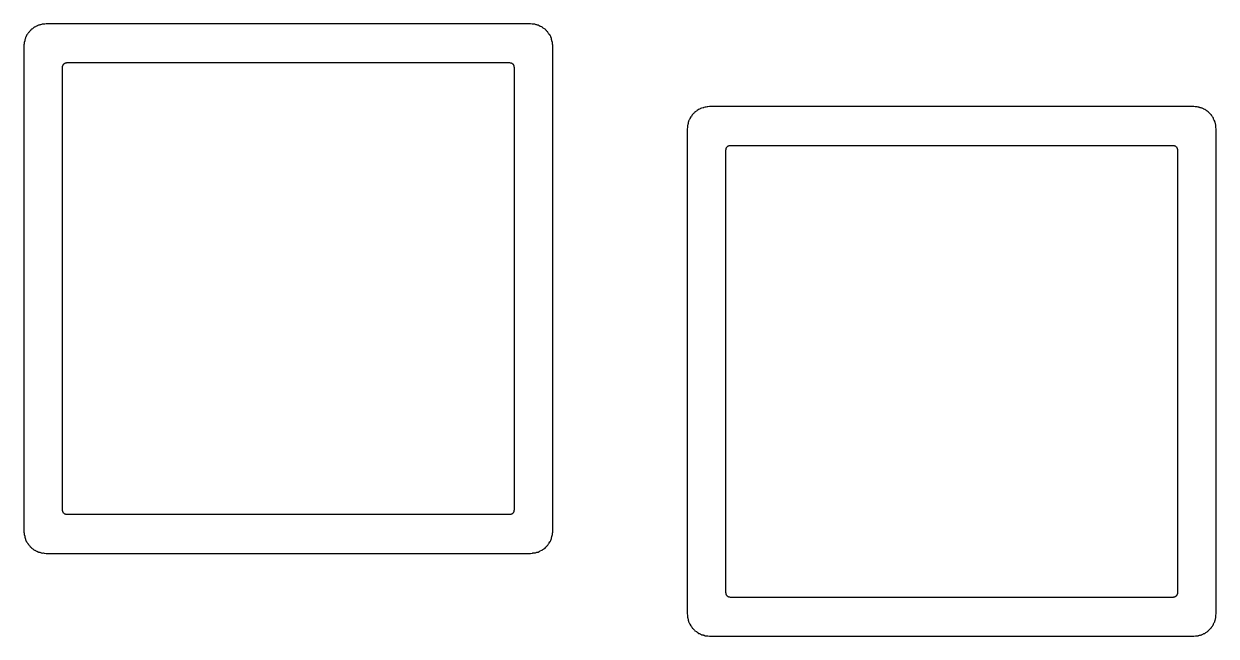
# Model space of a CAD drawing. Extents: x 57 to 229, y -152 to -26.
# Drawn here: x 153.01 to 187.36, y -88.29 to -70.67 of the extents above; entities that cross this region are included whole.
import ezdxf

# ---------------------------------------------------------------- set-up
doc = ezdxf.new("R2010")
doc.units = 0
doc.header["$MEASUREMENT"] = 0
doc.layers.add('BLACK', color=7, linetype='CONTINUOUS')

msp = doc.modelspace()

# ---------------------------------------------------------------- linework, layer by layer
at = {"layer": 'Black'}
for p, q in [((153.348, -70.7576), (153.314, -70.7703)), ((153.36, -70.75), (153.348, -70.7576)), ((153.374, -70.7439), (153.36, -70.75)), ((153.385, -70.7361), (153.374, -70.7439)), ((153.398, -70.7304), (153.385, -70.7361)), ((153.417, -70.723), (153.398, -70.7304)), ((153.418, -70.7216), (153.417, -70.723)), ((153.42, -70.7207), (153.418, -70.7216)), ((153.432, -70.7129), (153.42, -70.7207)), ((153.458, -70.7097), (153.432, -70.7129)), ((153.474, -70.7048), (153.458, -70.7097)), ((153.49, -70.7013), (153.474, -70.7048)), ((153.526, -70.6866), (153.49, -70.7013)), ((153.545, -70.6833), (153.526, -70.6866)), ((153.553, -70.6821), (153.545, -70.6833)), ((153.584, -70.6834), (153.553, -70.6821)), ((153.599, -70.6814), (153.584, -70.6834)), ((153.614, -70.6811), (153.599, -70.6814)), ((153.653, -70.6733), (153.614, -70.6811)), ((167.614, -70.6733), (153.653, -70.6733)), ((167.662, -70.6829), (167.614, -70.6733)), ((167.676, -70.6832), (167.662, -70.6829)), ((167.689, -70.6853), (167.676, -70.6832)), ((167.732, -70.6847), (167.689, -70.6853)), ((167.739, -70.6859), (167.732, -70.6847)), ((167.732, -70.6847), (167.732, -70.6847)), ((167.777, -70.7013), (167.739, -70.6859)), ((167.793, -70.7048), (167.777, -70.7013)), ((167.809, -70.7097), (167.793, -70.7048)), ((167.835, -70.7129), (167.809, -70.7097)), ((167.865, -70.733), (167.835, -70.7129)), ((167.87, -70.735), (167.865, -70.733)), ((167.873, -70.738), (167.87, -70.735)), ((167.875, -70.7388), (167.873, -70.738)), ((167.887, -70.7432), (167.875, -70.7388)), ((167.899, -70.7493), (167.887, -70.7432)), ((167.942, -70.763), (167.899, -70.7493)), ((153.058, -71.0893), (153.052, -71.1054)), ((153.061, -71.0776), (153.058, -71.0893)), ((153.065, -71.0666), (153.061, -71.0776)), ((153.074, -71.0473), (153.065, -71.0666)), ((153.078, -71.0335), (153.074, -71.0473)), ((153.082, -71.0254), (153.078, -71.0335)), ((153.086, -71.017), (153.082, -71.0241)), ((153.082, -71.0241), (153.082, -71.0254)), ((153.089, -71.0105), (153.086, -71.016)), ((153.086, -71.016), (153.086, -71.017)), ((153.091, -71.0079), (153.089, -71.0105)), ((153.094, -71.0021), (153.091, -71.0079)), ((153.113, -70.982), (153.094, -71.002)), ((153.094, -71.002), (153.094, -71.0021)), ((153.122, -70.9676), (153.113, -70.982)), ((153.132, -70.9538), (153.122, -70.9676)), ((153.136, -70.9455), (153.132, -70.9538)), ((153.138, -70.9412), (153.136, -70.9455)), ((153.14, -70.9374), (153.138, -70.9412)), ((153.145, -70.9257), (153.14, -70.9374)), ((153.163, -70.9103), (153.145, -70.9257)), ((153.174, -70.8965), (153.163, -70.9103)), ((153.186, -70.8835), (153.174, -70.8965)), ((153.201, -70.8608), (153.186, -70.8835)), ((153.207, -70.8556), (153.201, -70.8608)), ((153.212, -70.8506), (153.207, -70.8556)), ((153.228, -70.8373), (153.212, -70.8506)), ((153.229, -70.8358), (153.228, -70.8373)), ((153.23, -70.8347), (153.229, -70.8358)), ((153.236, -70.8271), (153.23, -70.8347)), ((153.259, -70.8142), (153.236, -70.8271)), ((153.272, -70.8035), (153.259, -70.8142)), ((153.285, -70.7939), (153.272, -70.8035)), ((153.301, -70.7781), (153.285, -70.7939)), ((153.302, -70.7779), (153.301, -70.7781)), ((153.307, -70.7746), (153.302, -70.7779)), ((153.31, -70.7735), (153.307, -70.7746)), ((153.314, -70.7703), (153.31, -70.7735)), ((167.945, -70.765), (167.942, -70.763)), ((167.965, -70.7847), (167.945, -70.765)), ((167.979, -70.7943), (167.965, -70.7847)), ((167.992, -70.805), (167.979, -70.7943)), ((168.031, -70.8271), (167.992, -70.805)), ((168.048, -70.8487), (168.031, -70.8271)), ((168.063, -70.8617), (168.048, -70.8487)), ((168.077, -70.8753), (168.063, -70.8617)), ((168.082, -70.8788), (168.077, -70.8753)), ((168.091, -70.8886), (168.082, -70.8788)), ((168.103, -70.9027), (168.091, -70.8886)), ((168.106, -70.9058), (168.103, -70.9027)), ((168.107, -70.9071), (168.106, -70.9058)), ((168.108, -70.9091), (168.107, -70.9071)), ((168.109, -70.9116), (168.108, -70.9091)), ((168.132, -70.9527), (168.109, -70.9116)), ((168.139, -70.9608), (168.132, -70.9527)), ((168.144, -70.9701), (168.139, -70.9608)), ((168.144, -70.9707), (168.144, -70.9701)), ((168.148, -70.9735), (168.144, -70.9707)), ((168.15, -70.977), (168.148, -70.9735)), ((168.173, -71.002), (168.15, -70.977)), ((168.173, -71.0021), (168.173, -71.002)), ((168.176, -71.0079), (168.173, -71.0021)), ((168.178, -71.0105), (168.176, -71.0079)), ((168.18, -71.0156), (168.178, -71.0105)), ((168.181, -71.0194), (168.18, -71.0156)), ((168.182, -71.0204), (168.181, -71.0194)), ((168.182, -71.0214), (168.182, -71.0204)), ((168.192, -71.0401), (168.182, -71.0214)), ((168.192, -71.0416), (168.192, -71.0401)), ((168.193, -71.045), (168.192, -71.0416)), ((168.196, -71.0512), (168.193, -71.045)), ((168.199, -71.0543), (168.196, -71.0512)), ((168.199, -71.056), (168.199, -71.0543)), ((168.199, -71.0561), (168.199, -71.056)), ((168.204, -71.0675), (168.199, -71.0561)), ((168.205, -71.0708), (168.204, -71.0675)), ((168.212, -71.0892), (168.205, -71.0708)), ((168.215, -71.0962), (168.212, -71.0892)), ((168.219, -71.1316), (168.215, -71.0962)), ((153.016, -71.2992), (153.014, -71.3117)), ((153.014, -71.3117), (153.014, -85.2732)), ((153.017, -71.2781), (153.016, -71.2992)), ((153.018, -71.2629), (153.017, -71.266)), ((153.017, -71.266), (153.017, -71.2781)), ((153.019, -71.2608), (153.018, -71.2618)), ((153.018, -71.2618), (153.018, -71.2629)), ((153.02, -71.2398), (153.019, -71.2608)), ((153.022, -71.2189), (153.02, -71.2398)), ((153.04, -71.1645), (153.022, -71.2134)), ((153.022, -71.2134), (153.022, -71.2143)), ((153.022, -71.2143), (153.022, -71.2189)), ((153.022, -71.2189), (153.022, -71.2189)), ((153.043, -71.1476), (153.04, -71.1645)), ((153.047, -71.1309), (153.043, -71.1476)), ((153.048, -71.1182), (153.047, -71.1309)), ((153.052, -71.1054), (153.048, -71.1182)), ((168.223, -71.1456), (168.219, -71.1316)), ((168.225, -71.1601), (168.223, -71.1456)), ((168.245, -71.2134), (168.225, -71.1601)), ((168.245, -71.2143), (168.245, -71.2134)), ((168.245, -71.2189), (168.245, -71.2143)), ((168.247, -71.2398), (168.245, -71.2189)), ((168.245, -71.2189), (168.245, -71.2189)), ((168.248, -71.2608), (168.247, -71.2398)), ((168.249, -71.2618), (168.248, -71.2608)), ((168.249, -71.2629), (168.249, -71.2618)), ((168.25, -71.266), (168.249, -71.2629)), ((168.25, -71.2781), (168.25, -71.266)), ((168.251, -71.2992), (168.25, -71.2781)), ((168.253, -71.3117), (168.251, -71.2992)), ((168.253, -73.689), (168.253, -71.3117)), ((154.225, -71.795), (154.235, -71.7912)), ((154.235, -71.7912), (154.246, -71.7912)), ((154.246, -71.7912), (154.257, -71.7893)), ((154.257, -71.7893), (167.01, -71.7893)), ((167.01, -71.7893), (167.021, -71.7912)), ((167.021, -71.7912), (167.032, -71.7912)), ((167.032, -71.7912), (167.042, -71.795)), ((154.13, -71.9163), (154.132, -71.9054)), ((154.13, -84.6687), (154.13, -71.9163)), ((154.132, -71.8942), (154.136, -71.8838)), ((154.132, -71.9054), (154.132, -71.8942)), ((154.136, -71.8838), (154.138, -71.8729)), ((154.138, -71.8729), (154.143, -71.8632)), ((154.143, -71.8632), (154.147, -71.8528)), ((154.147, -71.8528), (154.154, -71.8443)), ((154.154, -71.8443), (154.16, -71.8347)), ((154.16, -71.8347), (154.168, -71.8275)), ((154.168, -71.8275), (154.175, -71.819)), ((154.175, -71.819), (154.185, -71.8135)), ((154.185, -71.8135), (154.194, -71.8063)), ((154.194, -71.8063), (154.204, -71.8025)), ((154.204, -71.8025), (154.214, -71.797)), ((154.214, -71.797), (154.225, -71.795)), ((167.042, -71.795), (167.053, -71.797)), ((167.053, -71.797), (167.063, -71.8025)), ((167.063, -71.8025), (167.073, -71.8063)), ((167.073, -71.8063), (167.082, -71.8135)), ((167.082, -71.8135), (167.092, -71.819)), ((167.092, -71.819), (167.099, -71.8275)), ((167.099, -71.8275), (167.107, -71.8347)), ((167.107, -71.8347), (167.113, -71.8443)), ((167.113, -71.8443), (167.12, -71.8528)), ((167.12, -71.8528), (167.124, -71.8632)), ((167.124, -71.8632), (167.129, -71.8729)), ((167.129, -71.8729), (167.131, -71.8838)), ((167.131, -71.8838), (167.135, -71.8942)), ((167.135, -71.8942), (167.135, -71.9054)), ((167.135, -71.9054), (167.137, -71.9163)), ((167.137, -71.9163), (167.137, -84.6687)), ((172.439, -73.1457), (172.411, -73.1702)), ((172.441, -73.1433), (172.439, -73.1457)), ((172.444, -73.1415), (172.441, -73.1433)), ((172.446, -73.1393), (172.444, -73.1415)), ((172.448, -73.1384), (172.446, -73.1393)), ((172.452, -73.1353), (172.448, -73.1384)), ((172.481, -73.126), (172.452, -73.1351)), ((172.452, -73.1351), (172.452, -73.1351)), ((172.452, -73.1351), (172.452, -73.1353)), ((172.495, -73.1185), (172.481, -73.126)), ((172.51, -73.1124), (172.495, -73.1185)), ((172.535, -73.0969), (172.51, -73.1124)), ((172.543, -73.096), (172.535, -73.0969)), ((172.546, -73.0951), (172.543, -73.096)), ((172.549, -73.0951), (172.546, -73.0951)), ((172.583, -73.0893), (172.549, -73.0951)), ((172.594, -73.0851), (172.583, -73.0893)), ((172.607, -73.0827), (172.594, -73.0851)), ((172.651, -73.0658), (172.607, -73.0827)), ((172.661, -73.0642), (172.651, -73.0658)), ((172.683, -73.0661), (172.661, -73.0642)), ((172.7, -73.0645), (172.683, -73.0661)), ((172.718, -73.0641), (172.7, -73.0645)), ((172.765, -73.0548), (172.718, -73.0641)), ((186.725, -73.0548), (172.765, -73.0548)), ((186.764, -73.0626), (186.725, -73.0548)), ((186.779, -73.0629), (186.764, -73.0626)), ((186.794, -73.0649), (186.779, -73.0629)), ((186.82, -73.0639), (186.794, -73.0649)), ((186.841, -73.0676), (186.82, -73.0639)), ((186.862, -73.0713), (186.841, -73.0676)), ((186.873, -73.0762), (186.862, -73.0713)), ((186.89, -73.0799), (186.873, -73.0762)), ((186.907, -73.085), (186.89, -73.0799)), ((186.926, -73.0873), (186.907, -73.085)), ((186.929, -73.0883), (186.926, -73.0873)), ((186.931, -73.0893), (186.929, -73.0883)), ((186.95, -73.096), (186.931, -73.0893)), ((186.96, -73.0998), (186.95, -73.096)), ((186.98, -73.1124), (186.96, -73.0998)), ((186.995, -73.1185), (186.98, -73.1124)), ((187.009, -73.126), (186.995, -73.1185)), ((187.038, -73.1351), (187.009, -73.126)), ((187.038, -73.1353), (187.038, -73.1351)), ((187.038, -73.1351), (187.038, -73.1351)), ((187.042, -73.1384), (187.038, -73.1353)), ((187.042, -73.1386), (187.042, -73.1384)), ((187.045, -73.1405), (187.042, -73.1386)), ((187.057, -73.1481), (187.045, -73.1405)), ((187.066, -73.1568), (187.057, -73.1481)), ((187.067, -73.1573), (187.066, -73.1568)), ((187.067, -73.1579), (187.067, -73.1573)), ((187.085, -73.17), (187.067, -73.1579)), ((172.156, -73.4975), (172.155, -73.5144)), ((172.16, -73.4905), (172.156, -73.4975)), ((172.167, -73.4721), (172.16, -73.4905)), ((172.174, -73.454), (172.167, -73.4721)), ((172.181, -73.4391), (172.174, -73.45)), ((172.174, -73.45), (172.174, -73.454)), ((172.189, -73.4222), (172.181, -73.4391)), ((172.197, -73.4057), (172.189, -73.4222)), ((172.2, -73.3956), (172.197, -73.4057)), ((172.234, -73.3529), (172.2, -73.3956)), ((172.239, -73.3434), (172.234, -73.3529)), ((172.246, -73.3349), (172.239, -73.3434)), ((172.26, -73.309), (172.246, -73.3349)), ((172.261, -73.3082), (172.26, -73.309)), ((172.269, -73.2933), (172.261, -73.3075)), ((172.261, -73.3075), (172.261, -73.3082)), ((172.27, -73.2914), (172.269, -73.2927)), ((172.269, -73.2927), (172.269, -73.2933)), ((172.271, -73.2893), (172.27, -73.2905)), ((172.27, -73.2905), (172.27, -73.2914)), ((172.272, -73.2879), (172.271, -73.2893)), ((172.276, -73.2842), (172.272, -73.2879)), ((172.288, -73.2701), (172.276, -73.2842)), ((172.297, -73.2603), (172.288, -73.2701)), ((172.302, -73.2568), (172.297, -73.2603)), ((172.316, -73.2432), (172.302, -73.2568)), ((172.331, -73.2302), (172.316, -73.2432)), ((172.346, -73.2112), (172.331, -73.2302)), ((172.347, -73.2091), (172.346, -73.2112)), ((172.391, -73.1845), (172.347, -73.2091)), ((172.4, -73.1766), (172.391, -73.1845)), ((172.411, -73.1702), (172.4, -73.1766)), ((187.102, -73.1822), (187.085, -73.17)), ((187.103, -73.1824), (187.102, -73.1822)), ((187.104, -73.1828), (187.103, -73.1824)), ((187.114, -73.1877), (187.104, -73.1828)), ((187.121, -73.193), (187.114, -73.1877)), ((187.136, -73.2053), (187.121, -73.193)), ((187.142, -73.2086), (187.136, -73.2053)), ((187.144, -73.2107), (187.142, -73.2086)), ((187.146, -73.2133), (187.144, -73.2107)), ((187.148, -73.2165), (187.146, -73.2133)), ((187.171, -73.2449), (187.148, -73.2165)), ((187.18, -73.2533), (187.171, -73.2449)), ((187.188, -73.2629), (187.18, -73.2533)), ((187.222, -73.2913), (187.188, -73.2629)), ((187.226, -73.295), (187.222, -73.2913)), ((187.222, -73.2913), (187.222, -73.2913)), ((187.227, -73.2963), (187.226, -73.295)), ((187.234, -73.3105), (187.227, -73.2963)), ((187.247, -73.3277), (187.234, -73.3105)), ((187.26, -73.345), (187.247, -73.3277)), ((187.26, -73.3454), (187.26, -73.345)), ((187.26, -73.3457), (187.26, -73.3454)), ((187.271, -73.3627), (187.26, -73.3457)), ((187.281, -73.38), (187.271, -73.3627)), ((187.283, -73.381), (187.281, -73.38)), ((187.292, -73.4131), (187.283, -73.381)), ((187.3, -73.4306), (187.292, -73.4131)), ((187.308, -73.4484), (187.3, -73.4306)), ((187.322, -73.4695), (187.308, -73.4484)), ((187.323, -73.4721), (187.322, -73.4695)), ((187.33, -73.4905), (187.323, -73.4721)), ((187.333, -73.497), (187.33, -73.4905)), ((187.334, -73.5048), (187.333, -73.497)), ((187.34, -73.5233), (187.334, -73.5048)), ((168.253, -85.2732), (168.253, -73.689)), ((172.133, -73.6563), (172.126, -73.6933)), ((172.126, -73.6933), (172.126, -87.6547)), ((172.134, -73.6409), (172.133, -73.6563)), ((172.136, -73.6257), (172.134, -73.6409)), ((172.144, -73.575), (172.135, -73.6024)), ((172.135, -73.6024), (172.135, -73.6024)), ((172.135, -73.6024), (172.136, -73.6257)), ((172.147, -73.5603), (172.144, -73.575)), ((172.151, -73.5459), (172.147, -73.5603)), ((172.155, -73.516), (172.151, -73.5459)), ((172.155, -73.5144), (172.155, -73.5152)), ((172.155, -73.5152), (172.155, -73.516)), ((187.344, -73.542), (187.34, -73.5233)), ((187.345, -73.5431), (187.344, -73.542)), ((187.348, -73.5608), (187.345, -73.5431)), ((187.352, -73.581), (187.348, -73.5608)), ((187.356, -73.5924), (187.352, -73.581)), ((187.354, -73.6257), (187.356, -73.5924)), ((187.356, -73.6409), (187.354, -73.6257)), ((187.357, -73.6563), (187.356, -73.6409)), ((187.364, -73.6933), (187.357, -73.6563)), ((187.364, -78.3925), (187.364, -73.6933)), ((173.287, -74.2005), (173.297, -74.195)), ((173.297, -74.195), (173.305, -74.1878)), ((173.305, -74.1878), (173.316, -74.184)), ((173.316, -74.184), (173.326, -74.1785)), ((173.326, -74.1785), (173.337, -74.1765)), ((173.337, -74.1765), (173.347, -74.1727)), ((173.347, -74.1727), (173.358, -74.1727)), ((173.358, -74.1727), (173.369, -74.1708)), ((173.369, -74.1708), (186.121, -74.1708)), ((186.121, -74.1708), (186.132, -74.1727)), ((186.132, -74.1727), (186.143, -74.1727)), ((186.143, -74.1727), (186.153, -74.1765)), ((186.153, -74.1765), (186.164, -74.1785)), ((186.164, -74.1785), (186.174, -74.184)), ((186.174, -74.184), (186.184, -74.1878)), ((186.184, -74.1878), (186.193, -74.195)), ((186.193, -74.195), (186.203, -74.2005)), ((173.242, -74.2978), (173.244, -74.2869)), ((173.242, -87.0502), (173.242, -74.2978)), ((173.244, -74.2757), (173.248, -74.2653)), ((173.244, -74.2869), (173.244, -74.2757)), ((173.248, -74.2653), (173.25, -74.2544)), ((173.25, -74.2544), (173.255, -74.2447)), ((173.255, -74.2447), (173.259, -74.2343)), ((173.259, -74.2343), (173.266, -74.2258)), ((173.266, -74.2258), (173.272, -74.2162)), ((173.272, -74.2162), (173.28, -74.209)), ((173.28, -74.209), (173.287, -74.2005)), ((186.203, -74.2005), (186.21, -74.209)), ((186.21, -74.209), (186.218, -74.2162)), ((186.218, -74.2162), (186.224, -74.2258)), ((186.224, -74.2258), (186.231, -74.2343)), ((186.231, -74.2343), (186.235, -74.2447)), ((186.235, -74.2447), (186.24, -74.2544)), ((186.24, -74.2544), (186.242, -74.2653)), ((186.242, -74.2653), (186.246, -74.2757)), ((186.246, -74.2757), (186.246, -74.2869)), ((186.246, -74.2869), (186.248, -74.2978)), ((186.248, -74.2978), (186.248, -87.0502)), ((187.364, -87.6547), (187.364, -78.3925)), ((154.132, -84.6796), (154.13, -84.6687)), ((154.132, -84.6908), (154.132, -84.6796)), ((154.136, -84.7012), (154.132, -84.6908)), ((154.138, -84.7121), (154.136, -84.7012)), ((154.143, -84.7218), (154.138, -84.7121)), ((154.147, -84.7322), (154.143, -84.7218)), ((154.154, -84.7407), (154.147, -84.7322)), ((154.16, -84.7503), (154.154, -84.7407)), ((154.168, -84.7575), (154.16, -84.7503)), ((154.175, -84.766), (154.168, -84.7575)), ((154.185, -84.7715), (154.175, -84.766)), ((154.194, -84.7787), (154.185, -84.7715)), ((154.204, -84.7825), (154.194, -84.7787)), ((154.214, -84.788), (154.204, -84.7825)), ((154.225, -84.79), (154.214, -84.788)), ((154.235, -84.7938), (154.225, -84.79)), ((154.246, -84.7938), (154.235, -84.7938)), ((154.257, -84.7957), (154.246, -84.7938)), ((167.01, -84.7957), (154.257, -84.7957)), ((167.021, -84.7938), (167.01, -84.7957)), ((167.032, -84.7938), (167.021, -84.7938)), ((167.042, -84.79), (167.032, -84.7938)), ((167.053, -84.788), (167.042, -84.79)), ((167.063, -84.7825), (167.053, -84.788)), ((167.073, -84.7787), (167.063, -84.7825)), ((167.082, -84.7715), (167.073, -84.7787)), ((167.092, -84.766), (167.082, -84.7715)), ((167.099, -84.7575), (167.092, -84.766)), ((167.107, -84.7503), (167.099, -84.7575)), ((167.113, -84.7407), (167.107, -84.7503)), ((167.12, -84.7322), (167.113, -84.7407)), ((167.124, -84.7218), (167.12, -84.7322)), ((167.129, -84.7121), (167.124, -84.7218)), ((167.131, -84.7012), (167.129, -84.7121)), ((167.135, -84.6908), (167.131, -84.7012)), ((167.137, -84.6687), (167.135, -84.6796)), ((167.135, -84.6796), (167.135, -84.6908)), ((153.014, -85.2732), (153.016, -85.2836)), ((153.016, -85.2836), (153.017, -85.3051)), ((153.017, -85.3051), (153.017, -85.3137)), ((153.017, -85.3137), (153.019, -85.3209)), ((153.019, -85.3209), (153.019, -85.3216)), ((153.019, -85.3216), (153.019, -85.3222)), ((153.019, -85.3222), (153.02, -85.3436)), ((153.02, -85.3436), (153.022, -85.3649)), ((153.022, -85.3649), (153.022, -85.3652)), ((153.022, -85.3652), (153.023, -85.3712)), ((153.023, -85.3712), (153.022, -85.3729)), ((153.022, -85.3729), (153.04, -85.4208)), ((153.04, -85.4208), (153.043, -85.4378)), ((153.043, -85.4378), (153.047, -85.4545)), ((153.047, -85.4545), (153.048, -85.4667)), ((153.048, -85.4667), (153.052, -85.4797)), ((153.052, -85.4797), (153.058, -85.4958)), ((153.058, -85.4958), (153.061, -85.509)), ((153.061, -85.509), (153.064, -85.5169)), ((153.064, -85.5169), (153.073, -85.5366)), ((168.195, -85.5369), (168.198, -85.5306)), ((168.198, -85.5306), (168.199, -85.5289)), ((168.199, -85.5289), (168.201, -85.5239)), ((168.201, -85.5239), (168.202, -85.5238)), ((168.202, -85.5238), (168.204, -85.5174)), ((168.204, -85.5174), (168.205, -85.5125)), ((168.205, -85.5125), (168.212, -85.4944)), ((168.212, -85.4944), (168.216, -85.4851)), ((168.216, -85.4851), (168.219, -85.453)), ((168.219, -85.453), (168.223, -85.4385)), ((168.223, -85.4385), (168.226, -85.4237)), ((168.226, -85.4237), (168.245, -85.3729)), ((168.244, -85.3712), (168.245, -85.3652)), ((168.245, -85.3729), (168.244, -85.3712)), ((168.245, -85.3649), (168.247, -85.3436)), ((168.245, -85.3652), (168.245, -85.3649)), ((168.247, -85.3436), (168.248, -85.3222)), ((168.248, -85.3209), (168.25, -85.3137)), ((168.248, -85.3216), (168.248, -85.3209)), ((168.248, -85.3222), (168.248, -85.3216)), ((168.25, -85.3051), (168.251, -85.2836)), ((168.25, -85.3137), (168.25, -85.3051)), ((168.251, -85.2836), (168.253, -85.2732)), ((153.073, -85.5366), (153.076, -85.5481)), ((153.076, -85.5481), (153.081, -85.5567)), ((153.081, -85.5567), (153.081, -85.5574)), ((153.081, -85.5574), (153.081, -85.5576)), ((153.081, -85.5576), (153.088, -85.5731)), ((153.088, -85.5731), (153.09, -85.5769)), ((153.09, -85.5769), (153.093, -85.5806)), ((153.093, -85.5806), (153.095, -85.5839)), ((153.095, -85.5839), (153.111, -85.6016)), ((153.111, -85.6016), (153.111, -85.602)), ((153.111, -85.602), (153.112, -85.6023)), ((153.112, -85.6023), (153.123, -85.6206)), ((153.123, -85.6206), (153.135, -85.6388)), ((153.135, -85.6388), (153.135, -85.6393)), ((153.135, -85.6393), (153.135, -85.6397)), ((153.135, -85.6397), (153.14, -85.6513)), ((153.14, -85.6513), (153.147, -85.661)), ((153.147, -85.661), (153.147, -85.6614)), ((153.147, -85.6614), (153.163, -85.6748)), ((153.163, -85.6748), (153.174, -85.6886)), ((153.174, -85.6886), (153.187, -85.7017)), ((153.187, -85.7017), (153.2, -85.7226)), ((153.2, -85.7226), (153.201, -85.7232)), ((153.201, -85.7232), (153.215, -85.7368)), ((153.215, -85.7368), (153.23, -85.7498)), ((153.23, -85.7498), (153.238, -85.7602)), ((153.238, -85.7602), (153.241, -85.7623)), ((153.241, -85.7623), (153.243, -85.7635)), ((153.243, -85.7635), (153.256, -85.771)), ((153.256, -85.771), (153.271, -85.7826)), ((153.271, -85.7826), (153.286, -85.7933)), ((153.286, -85.7933), (153.294, -85.802)), ((153.294, -85.802), (153.302, -85.8052)), ((153.302, -85.8052), (153.32, -85.817)), ((153.32, -85.817), (153.326, -85.8208)), ((153.326, -85.8208), (153.35, -85.8297)), ((153.35, -85.8297), (153.364, -85.8376)), ((153.364, -85.8376), (153.378, -85.8441)), ((153.378, -85.8441), (153.385, -85.8488)), ((153.385, -85.8488), (153.398, -85.8545)), ((153.398, -85.8545), (153.417, -85.8619)), ((153.417, -85.8619), (153.418, -85.8633)), ((153.418, -85.8633), (153.42, -85.8642)), ((153.42, -85.8642), (153.433, -85.8725)), ((153.433, -85.8725), (153.435, -85.8735)), ((153.435, -85.8735), (153.436, -85.8741)), ((153.436, -85.8741), (153.456, -85.8762)), ((167.811, -85.8762), (167.831, -85.8741)), ((167.831, -85.8741), (167.832, -85.8735)), ((167.832, -85.8735), (167.834, -85.8725)), ((167.834, -85.8725), (167.864, -85.853)), ((167.864, -85.853), (167.877, -85.8469)), ((167.877, -85.8469), (167.89, -85.8394)), ((167.89, -85.8394), (167.938, -85.8218)), ((167.938, -85.8218), (167.94, -85.8215)), ((167.94, -85.8215), (167.942, -85.8205)), ((167.942, -85.8204), (167.953, -85.814)), ((167.942, -85.8205), (167.942, -85.8204)), ((167.953, -85.814), (167.955, -85.813)), ((167.955, -85.813), (167.965, -85.8019)), ((167.965, -85.8019), (167.981, -85.7912)), ((167.981, -85.7912), (167.995, -85.7796)), ((167.995, -85.7796), (168.024, -85.7635)), ((168.024, -85.7635), (168.026, -85.7623)), ((168.026, -85.7623), (168.029, -85.7602)), ((168.029, -85.7602), (168.048, -85.7364)), ((168.048, -85.7364), (168.062, -85.7234)), ((168.062, -85.7234), (168.076, -85.7098)), ((168.076, -85.7098), (168.08, -85.7075)), ((168.08, -85.7065), (168.093, -85.6934)), ((168.08, -85.7075), (168.08, -85.7065)), ((168.093, -85.6934), (168.104, -85.6796)), ((168.104, -85.6796), (168.109, -85.6755)), ((168.109, -85.6755), (168.132, -85.6337)), ((168.132, -85.6337), (168.139, -85.6249)), ((168.139, -85.6249), (168.144, -85.6151)), ((168.144, -85.6151), (168.148, -85.6101)), ((168.148, -85.6101), (168.151, -85.6075)), ((168.151, -85.6075), (168.153, -85.6042)), ((168.153, -85.6042), (168.172, -85.5839)), ((168.172, -85.5839), (168.174, -85.5806)), ((168.174, -85.5806), (168.177, -85.5769)), ((168.177, -85.5769), (168.179, -85.5731)), ((168.179, -85.5731), (168.18, -85.5704)), ((168.18, -85.5704), (168.182, -85.5636)), ((168.182, -85.5623), (168.192, -85.5431)), ((168.182, -85.5629), (168.182, -85.5623)), ((168.182, -85.5636), (168.182, -85.5629)), ((168.192, -85.5431), (168.194, -85.5382)), ((168.194, -85.5382), (168.195, -85.5369)), ((153.456, -85.8762), (153.473, -85.8814)), ((153.473, -85.8814), (153.492, -85.8855)), ((153.492, -85.8855), (153.515, -85.8957)), ((153.515, -85.8957), (153.522, -85.8969)), ((153.522, -85.8969), (153.544, -85.9008)), ((153.544, -85.9008), (153.546, -85.9015)), ((153.546, -85.9015), (153.581, -85.9005)), ((153.581, -85.9005), (153.595, -85.9026)), ((153.595, -85.9026), (153.609, -85.9029)), ((153.609, -85.9029), (153.654, -85.9117)), ((153.654, -85.9117), (167.613, -85.9117)), ((167.613, -85.9117), (167.668, -85.9009)), ((167.668, -85.9009), (167.68, -85.9006)), ((167.68, -85.9006), (167.692, -85.8985)), ((167.692, -85.8985), (167.708, -85.8984)), ((167.708, -85.8984), (167.711, -85.8989)), ((167.711, -85.8989), (167.714, -85.8985)), ((167.714, -85.8985), (167.734, -85.8994)), ((167.734, -85.8994), (167.745, -85.8974)), ((167.745, -85.8974), (167.751, -85.896)), ((167.751, -85.896), (167.775, -85.8855)), ((167.775, -85.8855), (167.794, -85.8814)), ((167.794, -85.8814), (167.811, -85.8762)), ((173.244, -87.0611), (173.242, -87.0502)), ((173.244, -87.0723), (173.244, -87.0611)), ((173.248, -87.0827), (173.244, -87.0723)), ((173.25, -87.0936), (173.248, -87.0827)), ((173.255, -87.1033), (173.25, -87.0936)), ((173.259, -87.1137), (173.255, -87.1033)), ((173.266, -87.1222), (173.259, -87.1137)), ((173.272, -87.1318), (173.266, -87.1222)), ((173.28, -87.139), (173.272, -87.1318)), ((173.287, -87.1475), (173.28, -87.139)), ((173.297, -87.153), (173.287, -87.1475)), ((173.305, -87.1602), (173.297, -87.153)), ((173.316, -87.164), (173.305, -87.1602)), ((173.326, -87.1695), (173.316, -87.164)), ((173.337, -87.1715), (173.326, -87.1695)), ((173.347, -87.1753), (173.337, -87.1715)), ((173.358, -87.1753), (173.347, -87.1753)), ((173.369, -87.1772), (173.358, -87.1753)), ((186.121, -87.1772), (173.369, -87.1772)), ((186.132, -87.1753), (186.121, -87.1772)), ((186.143, -87.1753), (186.132, -87.1753)), ((186.153, -87.1715), (186.143, -87.1753)), ((186.164, -87.1695), (186.153, -87.1715)), ((186.174, -87.164), (186.164, -87.1695)), ((186.184, -87.1602), (186.174, -87.164)), ((186.193, -87.153), (186.184, -87.1602)), ((186.203, -87.1475), (186.193, -87.153)), ((186.21, -87.139), (186.203, -87.1475)), ((186.218, -87.1318), (186.21, -87.139)), ((186.224, -87.1222), (186.218, -87.1318)), ((186.231, -87.1137), (186.224, -87.1222)), ((186.235, -87.1033), (186.231, -87.1137)), ((186.24, -87.0936), (186.235, -87.1033)), ((186.242, -87.0827), (186.24, -87.0936)), ((186.246, -87.0723), (186.242, -87.0827)), ((186.248, -87.0502), (186.246, -87.0611)), ((186.246, -87.0611), (186.246, -87.0723)), ((172.126, -87.6547), (172.133, -87.6917)), ((172.133, -87.6917), (172.134, -87.7071)), ((172.134, -87.7071), (172.136, -87.7223)), ((172.136, -87.7223), (172.135, -87.7456)), ((172.135, -87.7456), (172.135, -87.7456)), ((172.135, -87.7456), (172.144, -87.773)), ((172.144, -87.773), (172.147, -87.7877)), ((172.147, -87.7877), (172.151, -87.8021)), ((172.151, -87.8021), (172.155, -87.832)), ((172.155, -87.832), (172.155, -87.8328)), ((172.155, -87.8328), (172.155, -87.8336)), ((172.155, -87.8336), (172.156, -87.8505)), ((172.156, -87.8505), (172.16, -87.8575)), ((172.16, -87.8575), (172.167, -87.8759)), ((172.167, -87.8759), (172.174, -87.894)), ((172.174, -87.894), (172.174, -87.898)), ((172.174, -87.898), (172.181, -87.9089)), ((172.181, -87.9089), (172.189, -87.9258)), ((172.189, -87.9258), (172.197, -87.9423)), ((187.283, -87.967), (187.292, -87.9349)), ((187.292, -87.9349), (187.3, -87.9174)), ((187.3, -87.9174), (187.308, -87.8996)), ((187.308, -87.8996), (187.322, -87.8785)), ((187.322, -87.8785), (187.323, -87.8759)), ((187.323, -87.8759), (187.33, -87.8575)), ((187.33, -87.8575), (187.333, -87.851)), ((187.333, -87.851), (187.334, -87.8432)), ((187.334, -87.8432), (187.34, -87.8247)), ((187.34, -87.8247), (187.344, -87.806)), ((187.344, -87.806), (187.345, -87.8049)), ((187.345, -87.8049), (187.348, -87.7872)), ((187.348, -87.7872), (187.352, -87.767)), ((187.352, -87.767), (187.356, -87.7556)), ((187.354, -87.7223), (187.356, -87.7071)), ((187.356, -87.7556), (187.354, -87.7223)), ((187.356, -87.7071), (187.357, -87.6917)), ((187.357, -87.6917), (187.364, -87.6547)), ((172.197, -87.9423), (172.2, -87.9524)), ((172.2, -87.9524), (172.234, -87.9951)), ((172.234, -87.9951), (172.239, -88.0046)), ((172.239, -88.0046), (172.246, -88.0131)), ((172.246, -88.0131), (172.26, -88.039)), ((172.26, -88.039), (172.261, -88.0398)), ((172.261, -88.0398), (172.261, -88.0405)), ((172.261, -88.0405), (172.269, -88.0547)), ((172.269, -88.0547), (172.269, -88.0553)), ((172.269, -88.0553), (172.27, -88.0566)), ((172.27, -88.0566), (172.27, -88.0575)), ((172.27, -88.0575), (172.271, -88.0587)), ((172.271, -88.0587), (172.272, -88.0601)), ((172.272, -88.0601), (172.276, -88.0638)), ((172.276, -88.0638), (172.288, -88.0779)), ((172.288, -88.0779), (172.297, -88.0877)), ((172.297, -88.0877), (172.302, -88.0912)), ((172.302, -88.0912), (172.316, -88.1048)), ((172.316, -88.1048), (172.331, -88.1178)), ((172.331, -88.1178), (172.346, -88.1368)), ((172.346, -88.1368), (172.347, -88.1389)), ((172.347, -88.1389), (172.391, -88.1635)), ((172.391, -88.1635), (172.4, -88.1714)), ((172.4, -88.1714), (172.411, -88.1778)), ((172.411, -88.1778), (172.439, -88.2023)), ((172.439, -88.2023), (172.441, -88.2047)), ((172.441, -88.2047), (172.444, -88.2065)), ((172.444, -88.2065), (172.446, -88.2087)), ((172.446, -88.2087), (172.448, -88.2096)), ((172.448, -88.2096), (172.452, -88.2127)), ((172.452, -88.2127), (172.452, -88.2129)), ((172.452, -88.2129), (172.452, -88.2129)), ((172.452, -88.2129), (172.481, -88.222)), ((172.481, -88.222), (172.495, -88.2295)), ((172.495, -88.2295), (172.51, -88.2356)), ((172.51, -88.2356), (172.531, -88.2486)), ((172.531, -88.2486), (172.54, -88.252)), ((172.54, -88.252), (172.545, -88.2538)), ((172.545, -88.2538), (172.586, -88.2602)), ((172.586, -88.2602), (172.598, -88.2646)), ((172.598, -88.2646), (172.611, -88.2671)), ((172.611, -88.2671), (172.645, -88.28)), ((186.845, -88.2805), (186.859, -88.2777)), ((186.859, -88.2777), (186.869, -88.2735)), ((186.869, -88.2735), (186.887, -88.2696)), ((186.887, -88.2696), (186.904, -88.2645)), ((186.904, -88.2645), (186.914, -88.2634)), ((186.914, -88.2634), (186.932, -88.2581)), ((186.932, -88.2581), (186.949, -88.2524)), ((186.949, -88.2524), (186.952, -88.2514)), ((186.952, -88.2514), (186.959, -88.2488)), ((186.959, -88.2488), (186.98, -88.2356)), ((186.98, -88.2356), (186.995, -88.2295)), ((186.995, -88.2295), (187.009, -88.222)), ((187.009, -88.222), (187.038, -88.2129)), ((187.038, -88.2127), (187.042, -88.2096)), ((187.038, -88.2129), (187.038, -88.2127)), ((187.038, -88.2129), (187.038, -88.2129)), ((187.042, -88.2094), (187.045, -88.2075)), ((187.042, -88.2096), (187.042, -88.2094)), ((187.045, -88.2075), (187.057, -88.1999)), ((187.057, -88.1999), (187.066, -88.1912)), ((187.066, -88.1912), (187.067, -88.1907)), ((187.067, -88.1901), (187.085, -88.178)), ((187.067, -88.1907), (187.067, -88.1901)), ((187.085, -88.178), (187.102, -88.1658)), ((187.102, -88.1658), (187.103, -88.1656)), ((187.103, -88.1656), (187.104, -88.1652)), ((187.104, -88.1652), (187.114, -88.1603)), ((187.114, -88.1603), (187.121, -88.155)), ((187.121, -88.155), (187.136, -88.1427)), ((187.136, -88.1427), (187.142, -88.1394)), ((187.142, -88.1394), (187.144, -88.1373)), ((187.144, -88.1373), (187.146, -88.1347)), ((187.146, -88.1347), (187.148, -88.1315)), ((187.148, -88.1315), (187.171, -88.1031)), ((187.171, -88.1031), (187.18, -88.0947)), ((187.18, -88.0947), (187.188, -88.0851)), ((187.188, -88.0851), (187.222, -88.0567)), ((187.222, -88.0567), (187.226, -88.053)), ((187.222, -88.0567), (187.222, -88.0567)), ((187.226, -88.053), (187.227, -88.0517)), ((187.227, -88.0517), (187.234, -88.0375)), ((187.234, -88.0375), (187.247, -88.0203)), ((187.247, -88.0203), (187.26, -88.003)), ((187.26, -88.0023), (187.271, -87.9853)), ((187.26, -88.0026), (187.26, -88.0023)), ((187.26, -88.003), (187.26, -88.0026)), ((187.271, -87.9853), (187.281, -87.968)), ((187.281, -87.968), (187.283, -87.967)), ((172.645, -88.28), (172.664, -88.2833)), ((172.664, -88.2833), (172.665, -88.2835)), ((172.665, -88.2835), (172.683, -88.2819)), ((172.683, -88.2819), (172.701, -88.2835)), ((172.701, -88.2835), (172.719, -88.2839)), ((172.719, -88.2839), (172.766, -88.2932)), ((172.766, -88.2932), (186.724, -88.2932)), ((186.724, -88.2932), (186.769, -88.2844)), ((186.769, -88.2844), (186.783, -88.2841)), ((186.783, -88.2841), (186.797, -88.282)), ((186.797, -88.282), (186.81, -88.2824)), ((186.81, -88.2824), (186.814, -88.2831)), ((186.814, -88.2831), (186.817, -88.2828)), ((186.817, -88.2828), (186.827, -88.2836)), ((186.827, -88.2836), (186.845, -88.2805))]:
    msp.add_line(p, q, dxfattribs=at)

doc.saveas('drawing.dxf')
